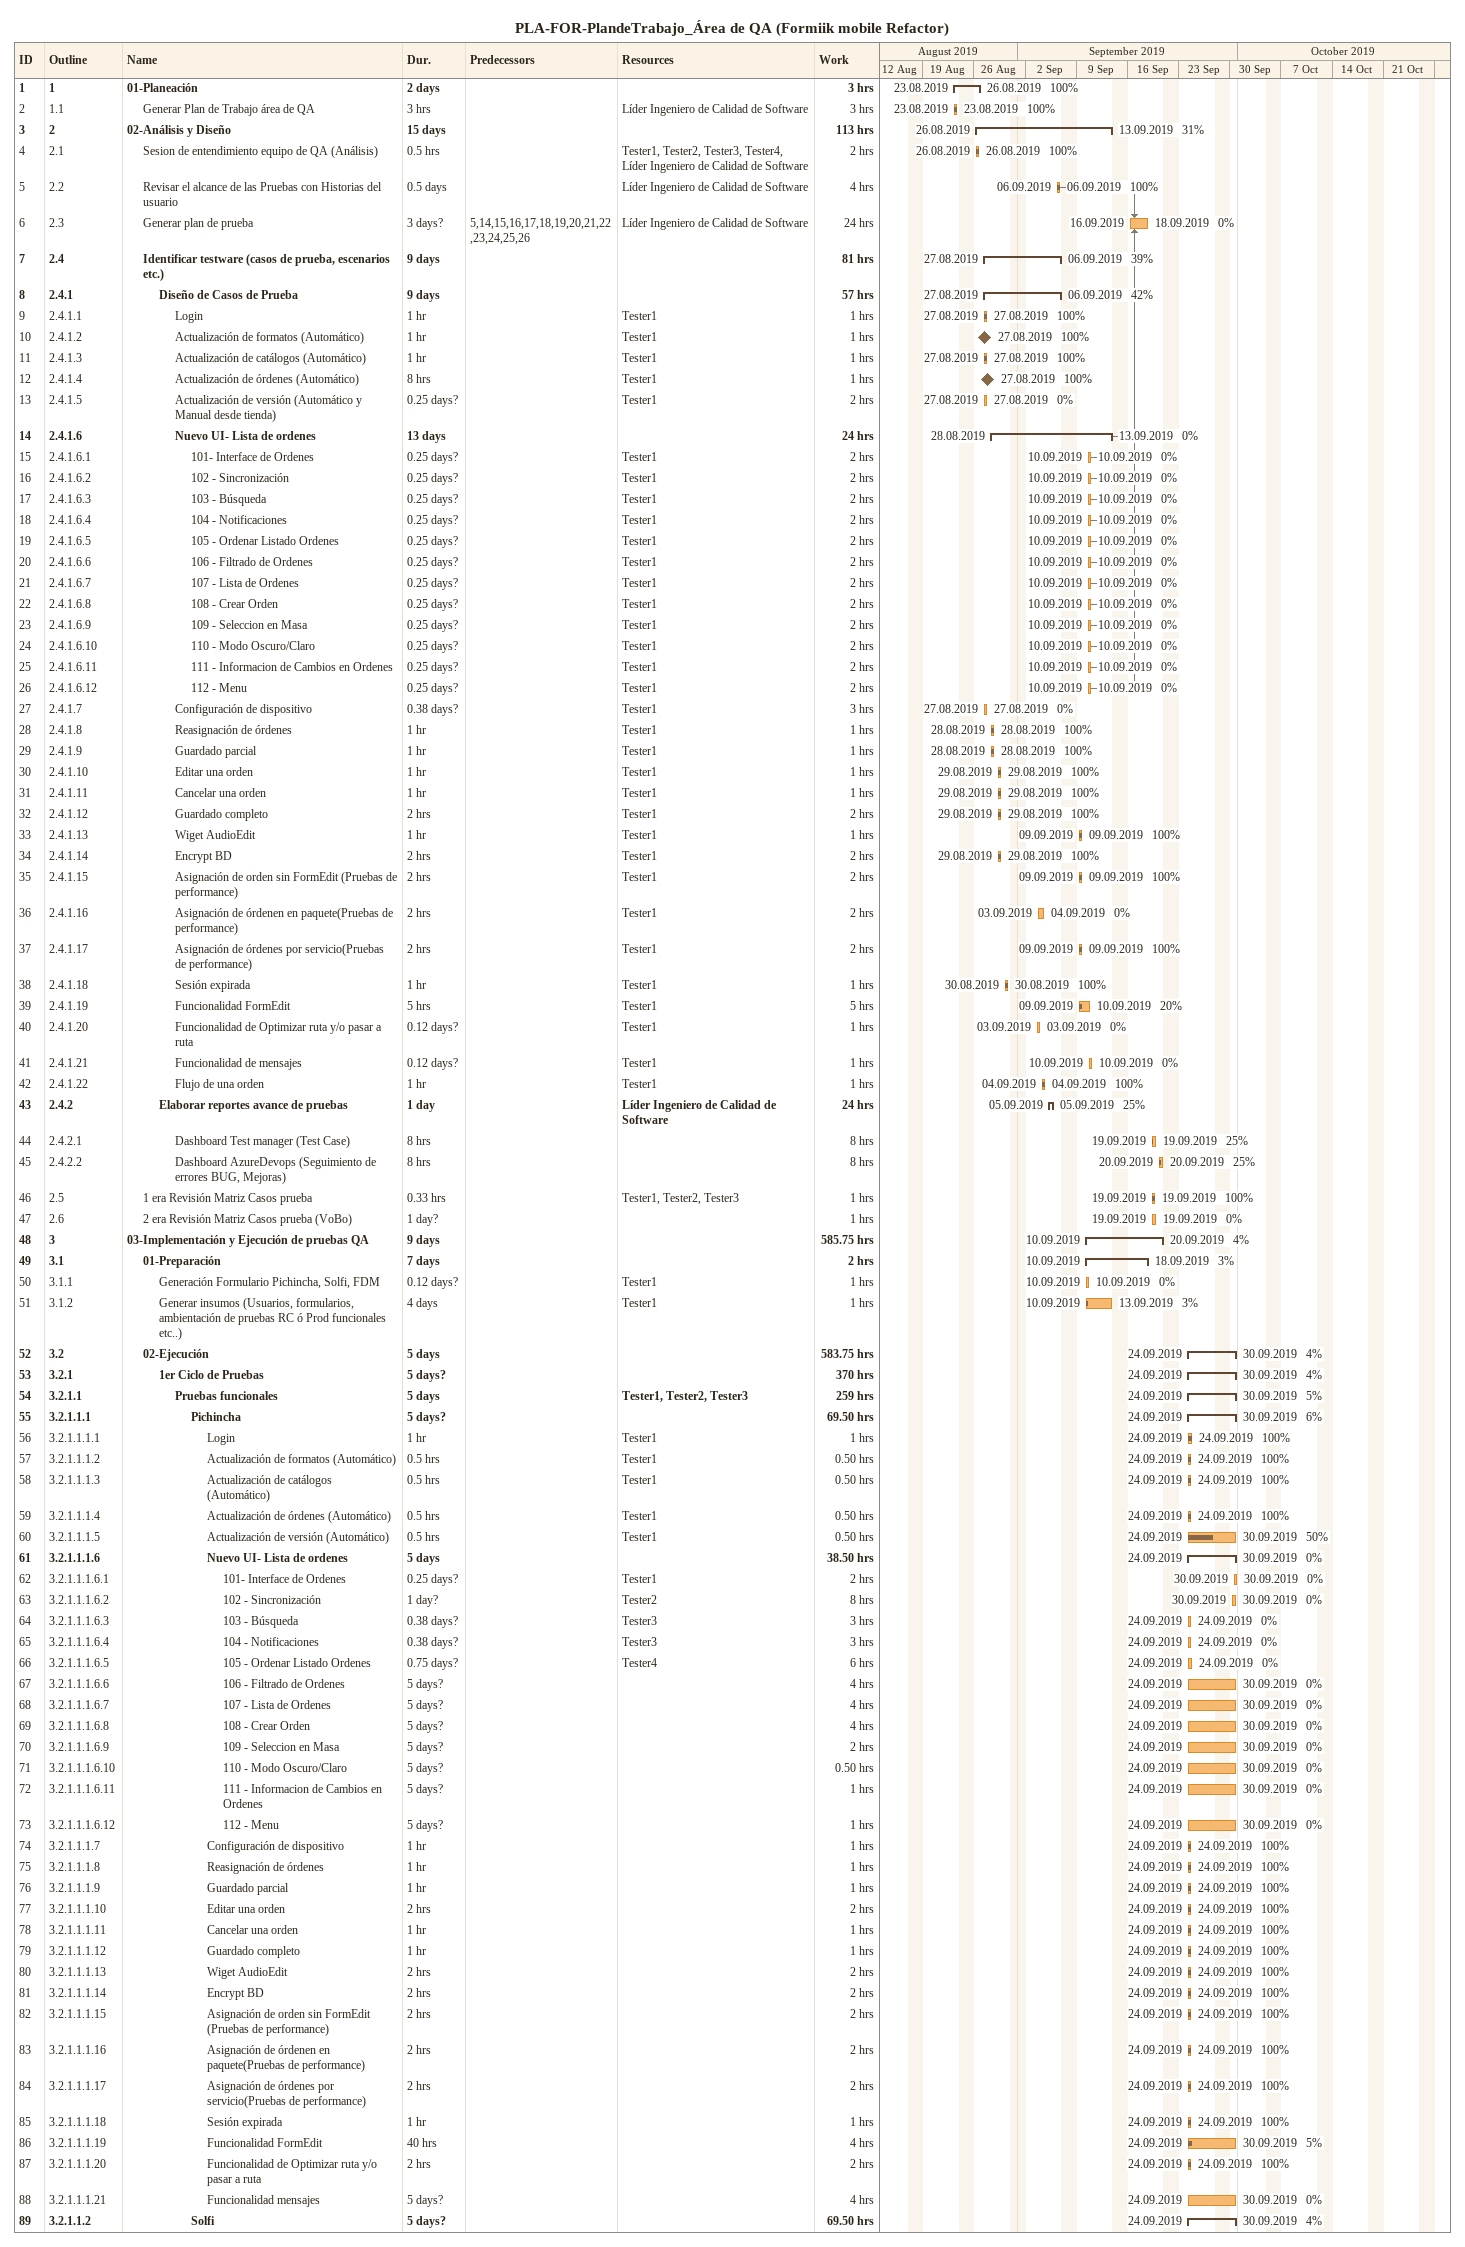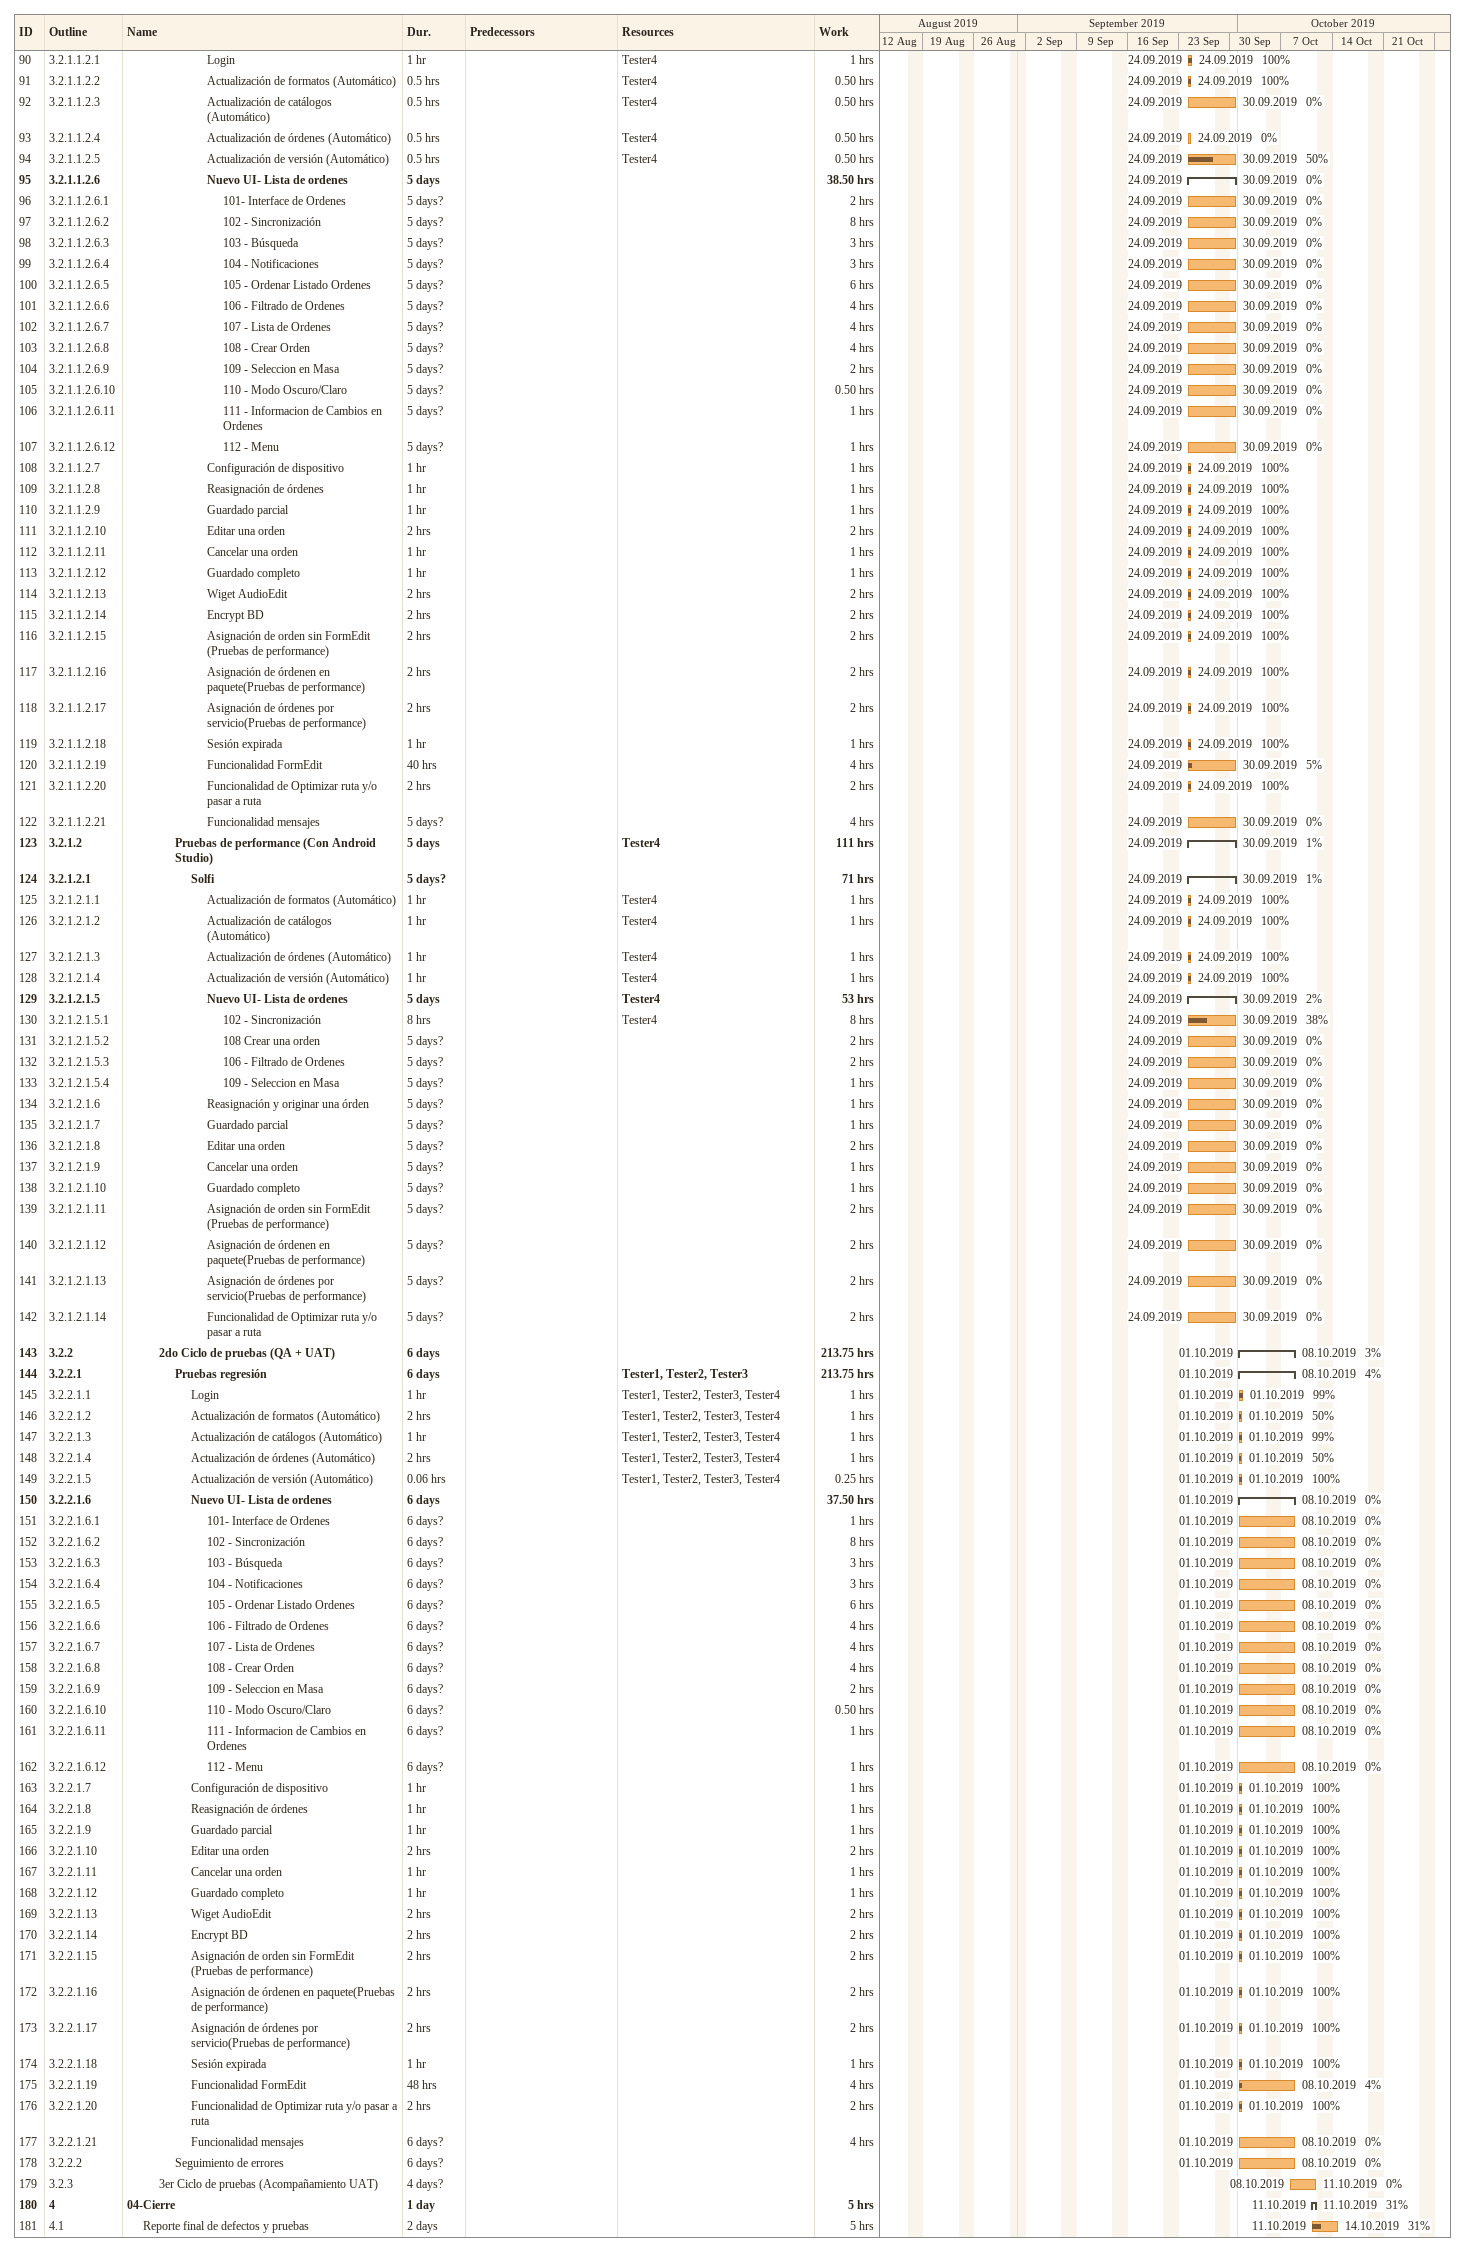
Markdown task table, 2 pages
PLA-FOR-PlandeTrabajo_Área de QA (Formiik mobile Refactor)

| ID | WBS | Task | Duration | Start | Finish | Predecessors | Resources | % complete | Work (h) |
|---|---|---|---|---|---|---|---|---|---|
| 1 | 1 | **01-Planeación** | 2d | 2019-08-23 | 2019-08-26 |  |  | 100 | 3 |
| 2 | 1.1 | Generar Plan de Trabajo área de QA | 3h | 2019-08-23 | 2019-08-23 |  | Líder Ingeniero de Calidad de Software | 100 | 3 |
| 3 | 2 | **02-Análisis y Diseño** | 15d | 2019-08-26 | 2019-09-13 |  |  | 31 | 113 |
| 4 | 2.1 | Sesion de entendimiento equipo de QA (Análisis) | 0.5h | 2019-08-26 | 2019-08-26 |  | Tester1, Tester2, Tester3, Tester4, Líder Ingeniero de Calidad de Software | 100 | 2 |
| 5 | 2.2 | Revisar el alcance de las Pruebas con Historias del usuario | 0.5d | 2019-09-06 | 2019-09-06 |  | Líder Ingeniero de Calidad de Software | 100 | 4 |
| 6 | 2.3 | Generar plan de prueba | 3d? | 2019-09-16 | 2019-09-18 | 5, 14, 15, 16, 17, 18, 19, 20, 21, 22, 23, 24, 25, 26 | Líder Ingeniero de Calidad de Software | 0 | 24 |
| 7 | 2.4 | **Identificar testware (casos de prueba, escenarios etc.)** | 9d | 2019-08-27 | 2019-09-06 |  |  | 39 | 81 |
| 8 | 2.4.1 | **Diseño de Casos de Prueba** | 9d | 2019-08-27 | 2019-09-06 |  |  | 42 | 57 |
| 9 | 2.4.1.1 | Login | 1h | 2019-08-27 | 2019-08-27 |  | Tester1 | 100 | 1 |
| 10 | 2.4.1.2 | Actualización de formatos (Automático) | 1h | 2019-08-27 | 2019-08-27 |  | Tester1 | 100 | 1 |
| 11 | 2.4.1.3 | Actualización de catálogos (Automático) | 1h | 2019-08-27 | 2019-08-27 |  | Tester1 | 100 | 1 |
| 12 | 2.4.1.4 | Actualización de órdenes (Automático) | 8h | 2019-08-27 | 2019-08-27 |  | Tester1 | 100 | 1 |
| 13 | 2.4.1.5 | Actualización de versión (Automático y Manual desde tienda) | 0.25d? | 2019-08-27 | 2019-08-27 |  | Tester1 | 0 | 2 |
| 14 | 2.4.1.6 | **Nuevo UI- Lista de ordenes** | 13d | 2019-08-28 | 2019-09-13 |  |  | 0 | 24 |
| 15 | 2.4.1.6.1 | 101- Interface de Ordenes | 0.25d? | 2019-09-10 | 2019-09-10 |  | Tester1 | 0 | 2 |
| 16 | 2.4.1.6.2 | 102 - Sincronización | 0.25d? | 2019-09-10 | 2019-09-10 |  | Tester1 | 0 | 2 |
| 17 | 2.4.1.6.3 | 103 - Búsqueda | 0.25d? | 2019-09-10 | 2019-09-10 |  | Tester1 | 0 | 2 |
| 18 | 2.4.1.6.4 | 104 - Notificaciones | 0.25d? | 2019-09-10 | 2019-09-10 |  | Tester1 | 0 | 2 |
| 19 | 2.4.1.6.5 | 105 - Ordenar Listado Ordenes | 0.25d? | 2019-09-10 | 2019-09-10 |  | Tester1 | 0 | 2 |
| 20 | 2.4.1.6.6 | 106 - Filtrado de Ordenes | 0.25d? | 2019-09-10 | 2019-09-10 |  | Tester1 | 0 | 2 |
| 21 | 2.4.1.6.7 | 107 - Lista de Ordenes | 0.25d? | 2019-09-10 | 2019-09-10 |  | Tester1 | 0 | 2 |
| 22 | 2.4.1.6.8 | 108 - Crear Orden | 0.25d? | 2019-09-10 | 2019-09-10 |  | Tester1 | 0 | 2 |
| 23 | 2.4.1.6.9 | 109 - Seleccion en Masa | 0.25d? | 2019-09-10 | 2019-09-10 |  | Tester1 | 0 | 2 |
| 24 | 2.4.1.6.10 | 110 - Modo Oscuro/Claro | 0.25d? | 2019-09-10 | 2019-09-10 |  | Tester1 | 0 | 2 |
| 25 | 2.4.1.6.11 | 111 - Informacion de Cambios en Ordenes | 0.25d? | 2019-09-10 | 2019-09-10 |  | Tester1 | 0 | 2 |
| 26 | 2.4.1.6.12 | 112 - Menu | 0.25d? | 2019-09-10 | 2019-09-10 |  | Tester1 | 0 | 2 |
| 27 | 2.4.1.7 | Configuración de dispositivo | 0.38d? | 2019-08-27 | 2019-08-27 |  | Tester1 | 0 | 3 |
| 28 | 2.4.1.8 | Reasignación de órdenes | 1h | 2019-08-28 | 2019-08-28 |  | Tester1 | 100 | 1 |
| 29 | 2.4.1.9 | Guardado parcial | 1h | 2019-08-28 | 2019-08-28 |  | Tester1 | 100 | 1 |
| 30 | 2.4.1.10 | Editar una orden | 1h | 2019-08-29 | 2019-08-29 |  | Tester1 | 100 | 1 |
| 31 | 2.4.1.11 | Cancelar una orden | 1h | 2019-08-29 | 2019-08-29 |  | Tester1 | 100 | 1 |
| 32 | 2.4.1.12 | Guardado completo | 2h | 2019-08-29 | 2019-08-29 |  | Tester1 | 100 | 2 |
| 33 | 2.4.1.13 | Wiget AudioEdit | 1h | 2019-09-09 | 2019-09-09 |  | Tester1 | 100 | 1 |
| 34 | 2.4.1.14 | Encrypt BD | 2h | 2019-08-29 | 2019-08-29 |  | Tester1 | 100 | 2 |
| 35 | 2.4.1.15 | Asignación de orden sin FormEdit (Pruebas de performance) | 2h | 2019-09-09 | 2019-09-09 |  | Tester1 | 100 | 2 |
| 36 | 2.4.1.16 | Asignación de órdenen en paquete(Pruebas de performance) | 2h | 2019-09-03 | 2019-09-04 |  | Tester1 | 0 | 2 |
| 37 | 2.4.1.17 | Asignación de órdenes por servicio(Pruebas de performance) | 2h | 2019-09-09 | 2019-09-09 |  | Tester1 | 100 | 2 |
| 38 | 2.4.1.18 | Sesión expirada | 1h | 2019-08-30 | 2019-08-30 |  | Tester1 | 100 | 1 |
| 39 | 2.4.1.19 | Funcionalidad FormEdit | 5h | 2019-09-09 | 2019-09-10 |  | Tester1 | 20 | 5 |
| 40 | 2.4.1.20 | Funcionalidad de Optimizar ruta y/o pasar a ruta | 0.12d? | 2019-09-03 | 2019-09-03 |  | Tester1 | 0 | 1 |
| 41 | 2.4.1.21 | Funcionalidad de mensajes | 0.12d? | 2019-09-10 | 2019-09-10 |  | Tester1 | 0 | 1 |
| 42 | 2.4.1.22 | Flujo de una orden | 1h | 2019-09-04 | 2019-09-04 |  | Tester1 | 100 | 1 |
| 43 | 2.4.2 | **Elaborar reportes avance de pruebas** | 1d | 2019-09-05 | 2019-09-05 |  | Líder Ingeniero de Calidad de Software | 25 | 24 |
| 44 | 2.4.2.1 | Dashboard Test manager (Test Case) | 8h | 2019-09-19 | 2019-09-19 |  |  | 25 | 8 |
| 45 | 2.4.2.2 | Dashboard AzureDevops (Seguimiento de errores BUG, Mejoras) | 8h | 2019-09-20 | 2019-09-20 |  |  | 25 | 8 |
| 46 | 2.5 | 1 era Revisión Matriz Casos prueba | 0.33h | 2019-09-19 | 2019-09-19 |  | Tester1, Tester2, Tester3 | 100 | 1 |
| 47 | 2.6 | 2 era Revisión Matriz Casos prueba (VoBo) | 1d? | 2019-09-19 | 2019-09-19 |  |  | 0 | 1 |
| 48 | 3 | **03-Implementación y Ejecución de pruebas QA** | 9d | 2019-09-10 | 2019-09-20 |  |  | 4 | 585.75 |
| 49 | 3.1 | **01-Preparación** | 7d | 2019-09-10 | 2019-09-18 |  |  | 3 | 2 |
| 50 | 3.1.1 | Generación Formulario Pichincha, Solfi, FDM | 0.12d? | 2019-09-10 | 2019-09-10 |  | Tester1 | 0 | 1 |
| 51 | 3.1.2 | Generar insumos (Usuarios, formularios, ambientación de pruebas RC ó Prod funcionales etc..) | 4d | 2019-09-10 | 2019-09-13 |  | Tester1 | 3 | 1 |
| 52 | 3.2 | **02-Ejecución** | 5d | 2019-09-24 | 2019-09-30 |  |  | 4 | 583.75 |
| 53 | 3.2.1 | **1er Ciclo de Pruebas** | 5d? | 2019-09-24 | 2019-09-30 |  |  | 4 | 370 |
| 54 | 3.2.1.1 | **Pruebas funcionales** | 5d | 2019-09-24 | 2019-09-30 |  | Tester1, Tester2, Tester3 | 5 | 259 |
| 55 | 3.2.1.1.1 | **Pichincha** | 5d? | 2019-09-24 | 2019-09-30 |  |  | 6 | 69.50 |
| 56 | 3.2.1.1.1.1 | Login | 1h | 2019-09-24 | 2019-09-24 |  | Tester1 | 100 | 1 |
| 57 | 3.2.1.1.1.2 | Actualización de formatos (Automático) | 0.5h | 2019-09-24 | 2019-09-24 |  | Tester1 | 100 | 0.50 |
| 58 | 3.2.1.1.1.3 | Actualización de catálogos (Automático) | 0.5h | 2019-09-24 | 2019-09-24 |  | Tester1 | 100 | 0.50 |
| 59 | 3.2.1.1.1.4 | Actualización de órdenes (Automático) | 0.5h | 2019-09-24 | 2019-09-24 |  | Tester1 | 100 | 0.50 |
| 60 | 3.2.1.1.1.5 | Actualización de versión (Automático) | 0.5h | 2019-09-24 | 2019-09-30 |  | Tester1 | 50 | 0.50 |
| 61 | 3.2.1.1.1.6 | **Nuevo UI- Lista de ordenes** | 5d | 2019-09-24 | 2019-09-30 |  |  | 0 | 38.50 |
| 62 | 3.2.1.1.1.6.1 | 101- Interface de Ordenes | 0.25d? | 2019-09-30 | 2019-09-30 |  | Tester1 | 0 | 2 |
| 63 | 3.2.1.1.1.6.2 | 102 - Sincronización | 1d? | 2019-09-30 | 2019-09-30 |  | Tester2 | 0 | 8 |
| 64 | 3.2.1.1.1.6.3 | 103 - Búsqueda | 0.38d? | 2019-09-24 | 2019-09-24 |  | Tester3 | 0 | 3 |
| 65 | 3.2.1.1.1.6.4 | 104 - Notificaciones | 0.38d? | 2019-09-24 | 2019-09-24 |  | Tester3 | 0 | 3 |
| 66 | 3.2.1.1.1.6.5 | 105 - Ordenar Listado Ordenes | 0.75d? | 2019-09-24 | 2019-09-24 |  | Tester4 | 0 | 6 |
| 67 | 3.2.1.1.1.6.6 | 106 - Filtrado de Ordenes | 5d? | 2019-09-24 | 2019-09-30 |  |  | 0 | 4 |
| 68 | 3.2.1.1.1.6.7 | 107 - Lista de Ordenes | 5d? | 2019-09-24 | 2019-09-30 |  |  | 0 | 4 |
| 69 | 3.2.1.1.1.6.8 | 108 - Crear Orden | 5d? | 2019-09-24 | 2019-09-30 |  |  | 0 | 4 |
| 70 | 3.2.1.1.1.6.9 | 109 - Seleccion en Masa | 5d? | 2019-09-24 | 2019-09-30 |  |  | 0 | 2 |
| 71 | 3.2.1.1.1.6.10 | 110 - Modo Oscuro/Claro | 5d? | 2019-09-24 | 2019-09-30 |  |  | 0 | 0.50 |
| 72 | 3.2.1.1.1.6.11 | 111 - Informacion de Cambios en Ordenes | 5d? | 2019-09-24 | 2019-09-30 |  |  | 0 | 1 |
| 73 | 3.2.1.1.1.6.12 | 112 - Menu | 5d? | 2019-09-24 | 2019-09-30 |  |  | 0 | 1 |
| 74 | 3.2.1.1.1.7 | Configuración de dispositivo | 1h | 2019-09-24 | 2019-09-24 |  |  | 100 | 1 |
| 75 | 3.2.1.1.1.8 | Reasignación de órdenes | 1h | 2019-09-24 | 2019-09-24 |  |  | 100 | 1 |
| 76 | 3.2.1.1.1.9 | Guardado parcial | 1h | 2019-09-24 | 2019-09-24 |  |  | 100 | 1 |
| 77 | 3.2.1.1.1.10 | Editar una orden | 2h | 2019-09-24 | 2019-09-24 |  |  | 100 | 2 |
| 78 | 3.2.1.1.1.11 | Cancelar una orden | 1h | 2019-09-24 | 2019-09-24 |  |  | 100 | 1 |
| 79 | 3.2.1.1.1.12 | Guardado completo | 1h | 2019-09-24 | 2019-09-24 |  |  | 100 | 1 |
| 80 | 3.2.1.1.1.13 | Wiget AudioEdit | 2h | 2019-09-24 | 2019-09-24 |  |  | 100 | 2 |
| 81 | 3.2.1.1.1.14 | Encrypt BD | 2h | 2019-09-24 | 2019-09-24 |  |  | 100 | 2 |
| 82 | 3.2.1.1.1.15 | Asignación de orden sin FormEdit (Pruebas de performance) | 2h | 2019-09-24 | 2019-09-24 |  |  | 100 | 2 |
| 83 | 3.2.1.1.1.16 | Asignación de órdenen en paquete(Pruebas de performance) | 2h | 2019-09-24 | 2019-09-24 |  |  | 100 | 2 |
| 84 | 3.2.1.1.1.17 | Asignación de órdenes por servicio(Pruebas de performance) | 2h | 2019-09-24 | 2019-09-24 |  |  | 100 | 2 |
| 85 | 3.2.1.1.1.18 | Sesión expirada | 1h | 2019-09-24 | 2019-09-24 |  |  | 100 | 1 |
| 86 | 3.2.1.1.1.19 | Funcionalidad FormEdit | 40h | 2019-09-24 | 2019-09-30 |  |  | 5 | 4 |
| 87 | 3.2.1.1.1.20 | Funcionalidad de Optimizar ruta y/o pasar a ruta | 2h | 2019-09-24 | 2019-09-24 |  |  | 100 | 2 |
| 88 | 3.2.1.1.1.21 | Funcionalidad mensajes | 5d? | 2019-09-24 | 2019-09-30 |  |  | 0 | 4 |
| 89 | 3.2.1.1.2 | **Solfi** | 5d? | 2019-09-24 | 2019-09-30 |  |  | 4 | 69.50 |
| 90 | 3.2.1.1.2.1 | Login | 1h | 2019-09-24 | 2019-09-24 |  | Tester4 | 100 | 1 |
| 91 | 3.2.1.1.2.2 | Actualización de formatos (Automático) | 0.5h | 2019-09-24 | 2019-09-24 |  | Tester4 | 100 | 0.50 |
| 92 | 3.2.1.1.2.3 | Actualización de catálogos (Automático) | 0.5h | 2019-09-24 | 2019-09-30 |  | Tester4 | 0 | 0.50 |
| 93 | 3.2.1.1.2.4 | Actualización de órdenes (Automático) | 0.5h | 2019-09-24 | 2019-09-24 |  | Tester4 | 0 | 0.50 |
| 94 | 3.2.1.1.2.5 | Actualización de versión (Automático) | 0.5h | 2019-09-24 | 2019-09-30 |  | Tester4 | 50 | 0.50 |
| 95 | 3.2.1.1.2.6 | **Nuevo UI- Lista de ordenes** | 5d | 2019-09-24 | 2019-09-30 |  |  | 0 | 38.50 |
| 96 | 3.2.1.1.2.6.1 | 101- Interface de Ordenes | 5d? | 2019-09-24 | 2019-09-30 |  |  | 0 | 2 |
| 97 | 3.2.1.1.2.6.2 | 102 - Sincronización | 5d? | 2019-09-24 | 2019-09-30 |  |  | 0 | 8 |
| 98 | 3.2.1.1.2.6.3 | 103 - Búsqueda | 5d? | 2019-09-24 | 2019-09-30 |  |  | 0 | 3 |
| 99 | 3.2.1.1.2.6.4 | 104 - Notificaciones | 5d? | 2019-09-24 | 2019-09-30 |  |  | 0 | 3 |
| 100 | 3.2.1.1.2.6.5 | 105 - Ordenar Listado Ordenes | 5d? | 2019-09-24 | 2019-09-30 |  |  | 0 | 6 |
| 101 | 3.2.1.1.2.6.6 | 106 - Filtrado de Ordenes | 5d? | 2019-09-24 | 2019-09-30 |  |  | 0 | 4 |
| 102 | 3.2.1.1.2.6.7 | 107 - Lista de Ordenes | 5d? | 2019-09-24 | 2019-09-30 |  |  | 0 | 4 |
| 103 | 3.2.1.1.2.6.8 | 108 - Crear Orden | 5d? | 2019-09-24 | 2019-09-30 |  |  | 0 | 4 |
| 104 | 3.2.1.1.2.6.9 | 109 - Seleccion en Masa | 5d? | 2019-09-24 | 2019-09-30 |  |  | 0 | 2 |
| 105 | 3.2.1.1.2.6.10 | 110 - Modo Oscuro/Claro | 5d? | 2019-09-24 | 2019-09-30 |  |  | 0 | 0.50 |
| 106 | 3.2.1.1.2.6.11 | 111 - Informacion de Cambios en Ordenes | 5d? | 2019-09-24 | 2019-09-30 |  |  | 0 | 1 |
| 107 | 3.2.1.1.2.6.12 | 112 - Menu | 5d? | 2019-09-24 | 2019-09-30 |  |  | 0 | 1 |
| 108 | 3.2.1.1.2.7 | Configuración de dispositivo | 1h | 2019-09-24 | 2019-09-24 |  |  | 100 | 1 |
| 109 | 3.2.1.1.2.8 | Reasignación de órdenes | 1h | 2019-09-24 | 2019-09-24 |  |  | 100 | 1 |
| 110 | 3.2.1.1.2.9 | Guardado parcial | 1h | 2019-09-24 | 2019-09-24 |  |  | 100 | 1 |
| 111 | 3.2.1.1.2.10 | Editar una orden | 2h | 2019-09-24 | 2019-09-24 |  |  | 100 | 2 |
| 112 | 3.2.1.1.2.11 | Cancelar una orden | 1h | 2019-09-24 | 2019-09-24 |  |  | 100 | 1 |
| 113 | 3.2.1.1.2.12 | Guardado completo | 1h | 2019-09-24 | 2019-09-24 |  |  | 100 | 1 |
| 114 | 3.2.1.1.2.13 | Wiget AudioEdit | 2h | 2019-09-24 | 2019-09-24 |  |  | 100 | 2 |
| 115 | 3.2.1.1.2.14 | Encrypt BD | 2h | 2019-09-24 | 2019-09-24 |  |  | 100 | 2 |
| 116 | 3.2.1.1.2.15 | Asignación de orden sin FormEdit (Pruebas de performance) | 2h | 2019-09-24 | 2019-09-24 |  |  | 100 | 2 |
| 117 | 3.2.1.1.2.16 | Asignación de órdenen en paquete(Pruebas de performance) | 2h | 2019-09-24 | 2019-09-24 |  |  | 100 | 2 |
| 118 | 3.2.1.1.2.17 | Asignación de órdenes por servicio(Pruebas de performance) | 2h | 2019-09-24 | 2019-09-24 |  |  | 100 | 2 |
| 119 | 3.2.1.1.2.18 | Sesión expirada | 1h | 2019-09-24 | 2019-09-24 |  |  | 100 | 1 |
| 120 | 3.2.1.1.2.19 | Funcionalidad FormEdit | 40h | 2019-09-24 | 2019-09-30 |  |  | 5 | 4 |
| 121 | 3.2.1.1.2.20 | Funcionalidad de Optimizar ruta y/o pasar a ruta | 2h | 2019-09-24 | 2019-09-24 |  |  | 100 | 2 |
| 122 | 3.2.1.1.2.21 | Funcionalidad mensajes | 5d? | 2019-09-24 | 2019-09-30 |  |  | 0 | 4 |
| 123 | 3.2.1.2 | **Pruebas de performance (Con Android Studio)** | 5d | 2019-09-24 | 2019-09-30 |  | Tester4 | 1 | 111 |
| 124 | 3.2.1.2.1 | **Solfi** | 5d? | 2019-09-24 | 2019-09-30 |  |  | 1 | 71 |
| 125 | 3.2.1.2.1.1 | Actualización de formatos (Automático) | 1h | 2019-09-24 | 2019-09-24 |  | Tester4 | 100 | 1 |
| 126 | 3.2.1.2.1.2 | Actualización de catálogos (Automático) | 1h | 2019-09-24 | 2019-09-24 |  | Tester4 | 100 | 1 |
| 127 | 3.2.1.2.1.3 | Actualización de órdenes (Automático) | 1h | 2019-09-24 | 2019-09-24 |  | Tester4 | 100 | 1 |
| 128 | 3.2.1.2.1.4 | Actualización de versión (Automático) | 1h | 2019-09-24 | 2019-09-24 |  | Tester4 | 100 | 1 |
| 129 | 3.2.1.2.1.5 | **Nuevo UI- Lista de ordenes** | 5d | 2019-09-24 | 2019-09-30 |  | Tester4 | 2 | 53 |
| 130 | 3.2.1.2.1.5.1 | 102 - Sincronización | 8h | 2019-09-24 | 2019-09-30 |  | Tester4 | 38 | 8 |
| 131 | 3.2.1.2.1.5.2 | 108 Crear una orden | 5d? | 2019-09-24 | 2019-09-30 |  |  | 0 | 2 |
| 132 | 3.2.1.2.1.5.3 | 106 - Filtrado de Ordenes | 5d? | 2019-09-24 | 2019-09-30 |  |  | 0 | 2 |
| 133 | 3.2.1.2.1.5.4 | 109 - Seleccion en Masa | 5d? | 2019-09-24 | 2019-09-30 |  |  | 0 | 1 |
| 134 | 3.2.1.2.1.6 | Reasignación y originar una órden | 5d? | 2019-09-24 | 2019-09-30 |  |  | 0 | 1 |
| 135 | 3.2.1.2.1.7 | Guardado parcial | 5d? | 2019-09-24 | 2019-09-30 |  |  | 0 | 1 |
| 136 | 3.2.1.2.1.8 | Editar una orden | 5d? | 2019-09-24 | 2019-09-30 |  |  | 0 | 2 |
| 137 | 3.2.1.2.1.9 | Cancelar una orden | 5d? | 2019-09-24 | 2019-09-30 |  |  | 0 | 1 |
| 138 | 3.2.1.2.1.10 | Guardado completo | 5d? | 2019-09-24 | 2019-09-30 |  |  | 0 | 1 |
| 139 | 3.2.1.2.1.11 | Asignación de orden sin FormEdit (Pruebas de performance) | 5d? | 2019-09-24 | 2019-09-30 |  |  | 0 | 2 |
| 140 | 3.2.1.2.1.12 | Asignación de órdenen en paquete(Pruebas de performance) | 5d? | 2019-09-24 | 2019-09-30 |  |  | 0 | 2 |
| 141 | 3.2.1.2.1.13 | Asignación de órdenes por servicio(Pruebas de performance) | 5d? | 2019-09-24 | 2019-09-30 |  |  | 0 | 2 |
| 142 | 3.2.1.2.1.14 | Funcionalidad de Optimizar ruta y/o pasar a ruta | 5d? | 2019-09-24 | 2019-09-30 |  |  | 0 | 2 |
| 143 | 3.2.2 | **2do Ciclo de pruebas (QA + UAT)** | 6d | 2019-10-01 | 2019-10-08 |  |  | 3 | 213.75 |
| 144 | 3.2.2.1 | **Pruebas regresión** | 6d | 2019-10-01 | 2019-10-08 |  | Tester1, Tester2, Tester3 | 4 | 213.75 |
| 145 | 3.2.2.1.1 | Login | 1h | 2019-10-01 | 2019-10-01 |  | Tester1, Tester2, Tester3, Tester4 | 99 | 1 |
| 146 | 3.2.2.1.2 | Actualización de formatos (Automático) | 2h | 2019-10-01 | 2019-10-01 |  | Tester1, Tester2, Tester3, Tester4 | 50 | 1 |
| 147 | 3.2.2.1.3 | Actualización de catálogos (Automático) | 1h | 2019-10-01 | 2019-10-01 |  | Tester1, Tester2, Tester3, Tester4 | 99 | 1 |
| 148 | 3.2.2.1.4 | Actualización de órdenes (Automático) | 2h | 2019-10-01 | 2019-10-01 |  | Tester1, Tester2, Tester3, Tester4 | 50 | 1 |
| 149 | 3.2.2.1.5 | Actualización de versión (Automático) | 0.06h | 2019-10-01 | 2019-10-01 |  | Tester1, Tester2, Tester3, Tester4 | 100 | 0.25 |
| 150 | 3.2.2.1.6 | **Nuevo UI- Lista de ordenes** | 6d | 2019-10-01 | 2019-10-08 |  |  | 0 | 37.50 |
| 151 | 3.2.2.1.6.1 | 101- Interface de Ordenes | 6d? | 2019-10-01 | 2019-10-08 |  |  | 0 | 1 |
| 152 | 3.2.2.1.6.2 | 102 - Sincronización | 6d? | 2019-10-01 | 2019-10-08 |  |  | 0 | 8 |
| 153 | 3.2.2.1.6.3 | 103 - Búsqueda | 6d? | 2019-10-01 | 2019-10-08 |  |  | 0 | 3 |
| 154 | 3.2.2.1.6.4 | 104 - Notificaciones | 6d? | 2019-10-01 | 2019-10-08 |  |  | 0 | 3 |
| 155 | 3.2.2.1.6.5 | 105 - Ordenar Listado Ordenes | 6d? | 2019-10-01 | 2019-10-08 |  |  | 0 | 6 |
| 156 | 3.2.2.1.6.6 | 106 - Filtrado de Ordenes | 6d? | 2019-10-01 | 2019-10-08 |  |  | 0 | 4 |
| 157 | 3.2.2.1.6.7 | 107 - Lista de Ordenes | 6d? | 2019-10-01 | 2019-10-08 |  |  | 0 | 4 |
| 158 | 3.2.2.1.6.8 | 108 - Crear Orden | 6d? | 2019-10-01 | 2019-10-08 |  |  | 0 | 4 |
| 159 | 3.2.2.1.6.9 | 109 - Seleccion en Masa | 6d? | 2019-10-01 | 2019-10-08 |  |  | 0 | 2 |
| 160 | 3.2.2.1.6.10 | 110 - Modo Oscuro/Claro | 6d? | 2019-10-01 | 2019-10-08 |  |  | 0 | 0.50 |
| 161 | 3.2.2.1.6.11 | 111 - Informacion de Cambios en Ordenes | 6d? | 2019-10-01 | 2019-10-08 |  |  | 0 | 1 |
| 162 | 3.2.2.1.6.12 | 112 - Menu | 6d? | 2019-10-01 | 2019-10-08 |  |  | 0 | 1 |
| 163 | 3.2.2.1.7 | Configuración de dispositivo | 1h | 2019-10-01 | 2019-10-01 |  |  | 100 | 1 |
| 164 | 3.2.2.1.8 | Reasignación de órdenes | 1h | 2019-10-01 | 2019-10-01 |  |  | 100 | 1 |
| 165 | 3.2.2.1.9 | Guardado parcial | 1h | 2019-10-01 | 2019-10-01 |  |  | 100 | 1 |
| 166 | 3.2.2.1.10 | Editar una orden | 2h | 2019-10-01 | 2019-10-01 |  |  | 100 | 2 |
| 167 | 3.2.2.1.11 | Cancelar una orden | 1h | 2019-10-01 | 2019-10-01 |  |  | 100 | 1 |
| 168 | 3.2.2.1.12 | Guardado completo | 1h | 2019-10-01 | 2019-10-01 |  |  | 100 | 1 |
| 169 | 3.2.2.1.13 | Wiget AudioEdit | 2h | 2019-10-01 | 2019-10-01 |  |  | 100 | 2 |
| 170 | 3.2.2.1.14 | Encrypt BD | 2h | 2019-10-01 | 2019-10-01 |  |  | 100 | 2 |
| 171 | 3.2.2.1.15 | Asignación de orden sin FormEdit (Pruebas de performance) | 2h | 2019-10-01 | 2019-10-01 |  |  | 100 | 2 |
| 172 | 3.2.2.1.16 | Asignación de órdenen en paquete(Pruebas de performance) | 2h | 2019-10-01 | 2019-10-01 |  |  | 100 | 2 |
| 173 | 3.2.2.1.17 | Asignación de órdenes por servicio(Pruebas de performance) | 2h | 2019-10-01 | 2019-10-01 |  |  | 100 | 2 |
| 174 | 3.2.2.1.18 | Sesión expirada | 1h | 2019-10-01 | 2019-10-01 |  |  | 100 | 1 |
| 175 | 3.2.2.1.19 | Funcionalidad FormEdit | 48h | 2019-10-01 | 2019-10-08 |  |  | 4 | 4 |
| 176 | 3.2.2.1.20 | Funcionalidad de Optimizar ruta y/o pasar a ruta | 2h | 2019-10-01 | 2019-10-01 |  |  | 100 | 2 |
| 177 | 3.2.2.1.21 | Funcionalidad mensajes | 6d? | 2019-10-01 | 2019-10-08 |  |  | 0 | 4 |
| 178 | 3.2.2.2 | Seguimiento de errores | 6d? | 2019-10-01 | 2019-10-08 |  |  | 0 |  |
| 179 | 3.2.3 | 3er Ciclo de pruebas (Acompañamiento UAT) | 4d? | 2019-10-08 | 2019-10-11 |  |  | 0 |  |
| 180 | 4 | **04-Cierre** | 1d | 2019-10-11 | 2019-10-11 |  |  | 31 | 5 |
| 181 | 4.1 | Reporte final de defectos y pruebas | 2d | 2019-10-11 | 2019-10-14 |  |  | 31 | 5 |
